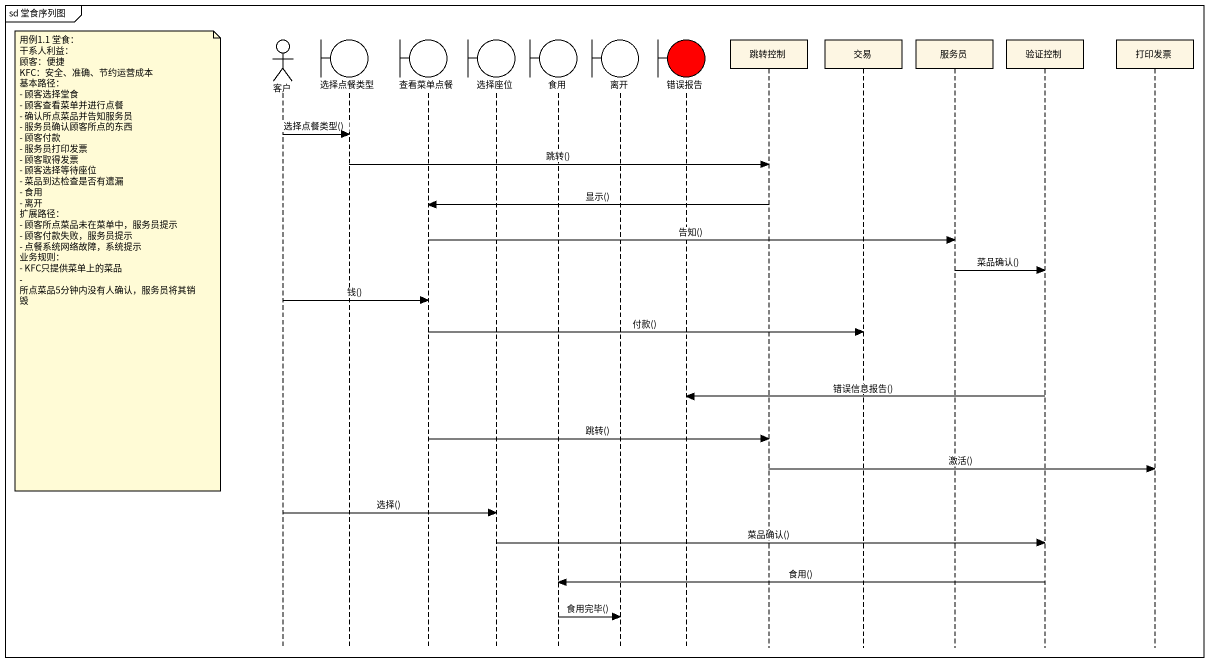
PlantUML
@startuml
mainframe sd 堂食序列图
hide footbox
actor 客户
boundary 选择点餐类型
boundary 查看菜单点餐
boundary 选择座位
boundary 食用
boundary 离开
boundary 错误报告 #FF0000
participant 跳转控制
participant 交易
participant 服务员
participant 验证控制
participant 打印发票

客户 -> 选择点餐类型 : 选择点餐类型()
选择点餐类型 -> 跳转控制 : 跳转()
跳转控制 -> 查看菜单点餐 : 显示()
查看菜单点餐 -> 服务员 : 告知()
note left of 客户
  用例1.1 堂食：
  干系人利益：
  顾客：便捷
  KFC：安全、准确、节约运营成本
  基本路径：
  - 顾客选择堂食
  - 顾客查看菜单并进行点餐
  - 确认所点菜品并告知服务员
  - 服务员确认顾客所点的东西
  - 顾客付款
  - 服务员打印发票
  - 顾客取得发票
  - 顾客选择等待座位
  - 菜品到达检查是否有遗漏
  - 食用
  - 离开
  扩展路径：
  - 顾客所点菜品未在菜单中，服务员提示
  - 顾客付款失败，服务员提示
  - 点餐系统网络故障，系统提示
  业务规则：
  - KFC只提供菜单上的菜品
  - 所点菜品5分钟内没有人确认，服务员将其销毁
end note
服务员 -> 验证控制 : 菜品确认()
客户 -> 查看菜单点餐 : 钱()
查看菜单点餐 -> 交易 : 付款()
验证控制 -> 错误报告 : 错误信息报告()
查看菜单点餐 -> 跳转控制 : 跳转()
跳转控制 -> 打印发票 : 激活()
客户 -> 选择座位 : 选择()
选择座位 -> 验证控制 : 菜品确认()
验证控制 -> 食用 : 食用()
食用 -> 离开 : 食用完毕()
@enduml
